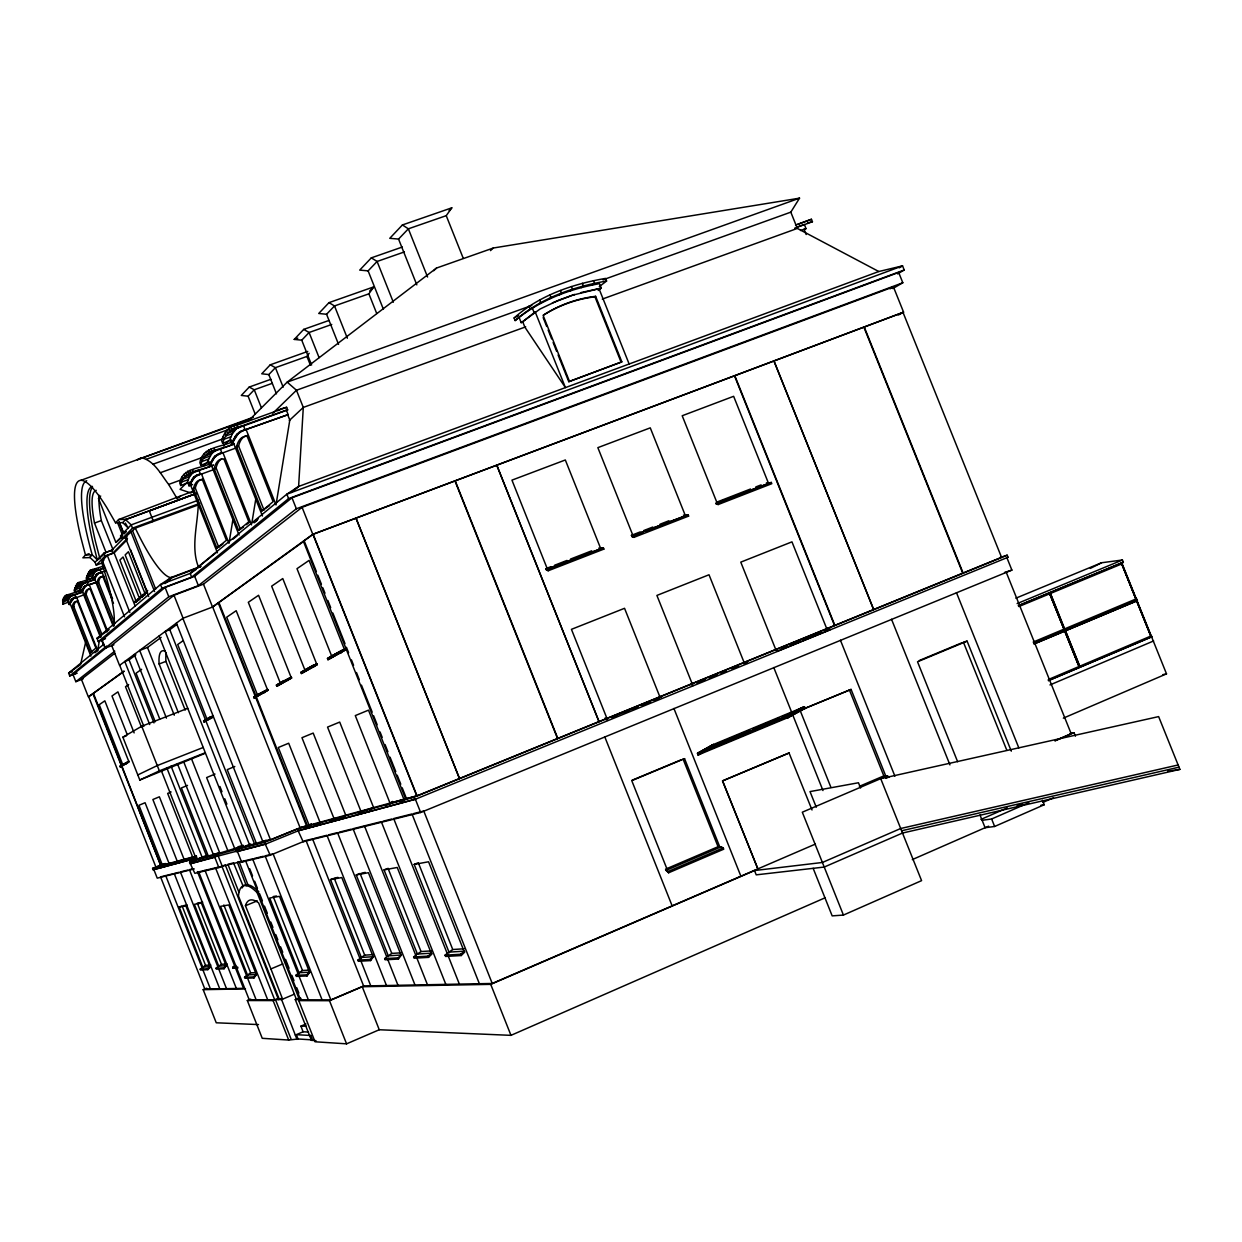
<?xml version="1.0" encoding="UTF-8"?>
<svg xmlns="http://www.w3.org/2000/svg" width="1242" height="1242" viewBox="0 0 1242 1242"><rect width="100%" height="100%" fill="white"/><g stroke="black" fill="none" stroke-linecap="round" stroke-linejoin="round"><path stroke-width="1.5" d="M897.593 273.908L904.207 269.995L902.546 265.866L878.793 271.517L298.608 486.46L291.125 492.453L298.608 486.46L303.296 407.423L296.465 390.252L287.166 382.132L247.841 421.504M251.862 522.991L255.899 498.337M233.092 518.442L228.994 543.313L201.499 473.947L196.298 475.407L193.395 477.596L189.048 485.824L192.588 484.535M94.966 652.795L97.683 650.575L99.298 641.12M86.133 640.142L80.559 664.548L68.636 673.086L69.754 675.943L77.004 673.18M82.22 590.059L65.36 595.57L62.674 600.041L62.814 604.249L68.093 602.277M62.814 604.249L65.003 598.504L70.623 595.492M74.272 597.666L69.164 604.59L71.803 598.955L76.709 597.464L97.683 650.575M105.632 571.01L98.568 573.09L95.603 577.064L77.594 583.057L74.085 590.276L74.831 592.155L82.065 589.453M74.831 592.155L77.175 586.131L83.043 582.964M71.042 595.555L67.922 601.47L69.164 604.59M103.754 566.01L89.905 570.451L86.164 578.042L86.924 579.967L94.019 577.328M96.581 582.25L85.993 585.619L81.367 592.496L84.953 585.991L95.634 582.715M86.924 579.967L90.682 572.407L98.879 569.317L90.682 572.407L89.905 570.451M83.431 583.057L80.093 589.282L81.367 592.496M95.603 577.064L93.678 580.309L96.721 574.099L102.123 572.314L112.572 598.753M95.929 570.466L92.358 577.002L93.678 580.309M210.441 463.561C199.931 468.917 181.86 467.955 179.764 483.138L180.695 485.498L189.731 482.191M180.695 485.498C183.102 469.647 202.446 470.982 213.407 464.974M197.354 470.439L193.038 472.534L189.56 476.773L187.449 481.772L189.048 485.824L194.684 477.13L200.381 474.04M231.586 442.152C220.393 447.291 202.198 447.136 199.869 462.754L200.831 465.207L209.836 461.931M200.831 465.207C203.284 449.511 221.542 449.62 232.875 444.294M208.532 449.899L209.525 452.398L216.155 449.992L211.932 453.485L208.687 459.059L207.864 461.325L209.525 465.533L214.788 456.249L222.939 452.725L251.552 524.885M209.525 465.533L214.478 457.615L218.763 453.873M222.629 443.254C224.585 436.097 229.584 428.257 237.796 427.978L287.678 409.922L286.638 407.298L236.756 425.354C228.528 425.664 223.576 433.536 221.619 440.693L222.629 443.254L231.633 439.994M241.631 425.975L236.617 428.583L232.518 433.52L229.956 439.202L231.695 443.58L235.67 435.632L240.296 431.564L288.144 414.611L286.374 410.139L234.707 428.49L233.667 425.866M231.695 443.58L238.293 433.675L243.246 430.353M602.929 279.838L790.812 212.149L799.538 198.161L493.322 248.012L436.501 268.055L287.166 382.132L799.538 198.161M307.752 351.424L270.259 364.806L261.751 373.795L268.815 374.572L275.413 367.679L306.945 356.423L309.134 353.287M368.89 293.826L373.78 286.871L328.99 302.644L318.744 313.481L326.568 314.257L334.517 305.951L368.89 293.826L376.714 313.481M446.235 215.673L451.793 207.833L402.408 224.957L389.771 238.324L398.558 239.069L408.354 228.823L446.235 215.673L463.266 258.336M121.949 537.258L115.894 542.459L98.522 498.57L100.695 496.039M86.738 480.747A128.205 23.458 69.1 0 0 84.487 482.455A128.174 23.443 69.1 0 0 92.203 554.801L89.548 557.596L82.857 557.829L85.481 555.034L80.792 537.227A127.942 23.132 69.1 0 1 77.361 482.253A127.988 23.148 69.1 0 1 106.921 507.792L115.553 522.82L118.595 519.56L193.224 491.149M270.896 379.291L249.223 387.054L241.305 395.437L248.105 396.214L254.253 389.786L272.184 383.359M331.769 324.457L309.103 332.499L301.744 340.184L294.245 339.408L303.716 329.394L328.928 320.467M402.346 247.018L371.327 257.855L359.73 270.104L368.113 270.865L377.102 261.472L404.411 251.924M115.553 522.82L122.741 522.587L125.83 519.327L118.595 519.56M103.164 562.595L96.255 565.157L94.982 562.176L106.036 552.411L113.069 549.802L101.332 520.569A95.091 17.776 69.2 0 1 99.205 495.294M96.255 565.157L104.996 556.043L112.774 553.171L127.46 538.345M115.894 542.459L122.647 535.519L117.711 523.053M198.363 500.169L131.186 524.885L120.49 535.892L122.368 538.516L132.552 528.129L199.651 503.398L197.866 505.075L135.3 528.129L125.225 537.212L148.683 596.502M89.098 553.637L85.481 555.034L92.203 554.786L97.249 559.832L103.955 553.109L111.733 550.237L124.914 536.823M124.526 616.855L102.263 560.561L107.309 555.422L114.124 552.907L127.103 539.835M369.697 291.001L373.78 286.871M449.107 210.55L451.793 207.833M126.358 531.592L124.029 533.951L119.03 521.423M186.828 482.579L180.043 489.364L190.895 492.996L193.659 490.295M203.098 466.293L208.516 460.86M223.436 445.925L228.854 440.506M151.462 522.183L153.108 520.553L149.288 510.912L196.174 493.493L125.551 519.622L131.186 524.885L132.552 528.129M461.248 955.548L464.741 952.071L464.384 951.155L448.657 952.148L445.071 955.176L445.567 956.449L461.248 955.548L460.735 954.244L464.384 951.155M178.553 497.949L180.851 495.682M428.537 957.365L431.905 954.042L431.564 953.157L417.095 954.073L413.633 956.977L414.129 958.203L428.537 957.365L428.04 956.123L431.564 953.157M398.434 959.041L401.352 955.005L388.001 955.843L384.663 958.622L385.129 959.802L398.434 959.041L397.952 957.846L401.352 955.005M370.628 960.594L373.438 956.697L361.08 957.473L357.867 960.159L358.317 961.292L370.628 960.594L370.163 959.429L373.438 956.697M272.852 413.229L296.465 390.252L531.778 305.47M307.053 975.964L309.77 972.238L298.996 972.719L295.875 975.296L296.31 976.383L307.053 975.964L306.603 974.861L295.875 975.296M254.005 977.935L256.52 974.504L247.437 974.908L244.565 977.283L244.969 978.277L254.005 977.935L253.601 976.911L244.565 977.283M224.072 968.76L226.339 965.671L218.576 966.136L215.968 968.263L216.325 969.164L224.072 968.76L223.7 967.844L215.968 968.263M235.576 965.096L232.72 967.301L233.077 968.232L235.654 965.764M210.798 964.987L205.535 965.313L200.195 969.164L200.536 970.049L207.833 969.66L210.302 967.285L185.881 905.884L179.19 907.079L202.974 967.704M433.722 270.709L436.501 268.055M289.277 420.541L303.296 407.423L525.708 326.848M490.466 250.62L493.322 248.012M136.434 601.982L119.884 560.095L123.067 556.975L139.741 599.156L134.741 602.618L134.415 601.78L139.415 598.318M141.93 597.293L125.163 554.926L128.423 551.727L145.314 594.406L140.191 597.945L139.865 597.107L144.972 593.567M130.519 549.694L147.472 592.558L145.733 593.226L147.689 590.4M134.741 602.618L139.741 599.156M140.191 597.945L145.314 594.406M164.596 583.088L171.334 577.406L200.754 566.368L199.698 567.237M164.984 583.6L170.728 578.772M171.334 577.406L160.529 584.547L97 638.341L98.289 641.602L162.003 588.289L191.656 577.157L288.594 498.601L904.207 269.995M113.907 644.831L105.244 648.122L102.03 639.972L165.093 587.435L194.684 576.304L291.979 497.763L898.665 272.448L902.81 282.757L892.796 288.579M306.603 974.861L309.77 972.238M90.309 652.702L95.898 648.091L77.641 601.889A97.295 16.162 68.8 0 0 72.3 607.09L90.309 652.702L91.784 652.143L73.775 606.546A97.28 16.208 68.8 0 1 77.78 601.05M216.915 548.11L226.401 540.286L202.493 479.955A126.979 27.495 69 0 0 193.41 488.82L216.915 548.11L222.877 544.043M238.557 530.241L248.819 521.764L223.933 459.012A132.071 29.746 69.1 0 0 214.121 468.607L238.557 530.241L243.463 527.074M261.984 510.881L273.116 501.675L247.189 436.315A137.598 32.276 69.1 0 0 236.539 446.716L261.984 510.881L269.607 505.525M246.397 524.652L249.347 522.23M253.601 976.911L256.52 974.504M103.893 644.179L68.636 673.086L72.253 671.705M200.195 969.164L207.492 968.776L210.053 966.664L202.725 967.099M223.7 967.844L226.339 965.671M254.129 522.789L257.094 520.367M69.754 675.943L106.595 646.088M105.244 648.122L168.788 596.765L198.378 585.619L296.357 508.785L902.81 282.757M598.225 290.488L601.283 288.144L599.498 283.657C568.976 289.029 539.059 300.688 515.151 320.591L514.11 317.983C539.307 295.379 572.64 284.076 605.522 278.41L606.577 281.034L599.281 286.638M83.09 678.908L75.84 681.687L73.014 674.53L107.216 646.927M197.866 505.075L198.208 505.758C197.385 525.708 190.864 547.815 198.425 566.88L216.356 552.473M232.813 539.276L237.3 535.675M253.741 522.463L258.227 518.861M515.151 320.591C540.394 298.049 573.68 286.7 606.577 281.034M173.989 595.275L111.625 645.343L119.543 665.402L183.055 618.159L173.989 595.275L203.471 584.159L302.085 507.31L893.417 286.871L903.586 312.177L898.339 315.033M538.671 304.321L540.782 302.629L539.727 299.99M548.886 299.291L551.029 297.583L549.973 294.944M519.404 318.216L521.19 322.672L540.068 309.025L558.76 300.145L574.472 294.478L552.426 302.877M522.727 321.787L535.193 311.882L565.436 387.613L524.869 327.143L522.727 321.787L521.19 322.672M559.366 294.851L561.524 293.128L560.468 290.488M570.326 290.892L572.515 289.169L571.46 286.545M75.84 681.687L114.776 651.165M581.225 287.647L583.445 285.908L582.389 283.285M114.838 653.23L81.398 679.281L88.353 696.886L123.905 671.146M581.085 292.538L601.283 288.144L574.037 294.82M592.294 284.992L594.53 283.269L593.474 280.645M543.763 314.971A139.57 130.938 60 0 1 594.949 296.807L595.632 296.31L621.838 361.857L568.774 381.698L558.093 354.979M149.708 724.567L124.79 661.505L129.075 659.875L135.89 654.829M265.959 840.337L249.735 845.305L165.155 631.479L169.797 629.71L176.876 624.462M166.444 718.14L139.678 650.435L147.488 647.455L161.149 637.363M903.586 312.177L312.813 534.339L212.522 606.981L203.471 584.159M93.492 693.471L160.855 865.736L155.918 867.087L88.679 696.746L124.091 671.332M417.871 795.517L300.828 827.451L270.508 839.778L182.853 618.314L212.677 606.981L304.243 540.984L316.399 571.615M303.405 541.31L313.155 534.246L903.027 312.425L1001.549 557.347L417.017 795.858L405.668 798.963L303.405 541.31L304.243 540.984M109.172 629.601L97 638.341L100.462 637.037M212.972 715.796L203.595 720.934L204.03 722.021L213.345 716.525M254.144 698.051L267.993 690.257L267.667 689.45L257.172 694.868L253.694 696.933L254.144 698.051L267.993 690.257M276.842 686.267L291.653 677.961L291.311 677.123L279.978 682.976L276.376 685.103L276.842 686.267L291.653 677.961M301.371 673.537L317.253 664.641L316.912 663.756L304.632 670.106L300.89 672.326L301.371 673.537L317.253 664.641M327.966 659.735L345.059 650.171L344.702 649.255L331.35 656.164L327.469 658.462L327.966 659.735L345.059 650.171M120.35 767.044L128.904 761.346L122.694 764.591L119.993 766.174L120.35 767.044L129.152 761.967M141.635 669.298L136.061 673.226L155.234 721.742M183.226 640.639L177.715 644.52L207.228 719.739M128.671 684.544L125.52 686.733L141.526 727.269M452.756 949.525L448.999 952.117L414.191 864.416L418.306 862.709L452.756 949.525L464.073 948.779M431.44 950.875L421.022 951.558L417.405 954.042L384.042 869.897L386.681 868.795M568.774 381.698L621.838 361.857M400.933 952.816L391.773 953.421L388.296 955.828L356.237 874.942L358.783 873.887M373.19 954.601L364.713 955.16L361.344 957.458L330.512 879.615L332.965 878.606M299.229 972.703L302.474 970.483L309.382 970.157M247.639 974.908L250.651 972.874L255.868 972.61M227.053 963.947L221.464 964.289L218.747 966.121L194.342 904.331L201.421 903.058L226.168 965.686M392.534 801.432L390.004 803.108L355.29 715.594L368.501 710.145L403.914 799.351L406.476 797.628M196.236 569.395L190.181 573.416L160.529 584.547L162.003 588.289M311.338 823.71L309.072 825.2L278.301 747.513L288.687 743.228L320.001 822.251M162.593 865.208L165.248 863.454M298.608 486.46L286.84 494.192L190.181 573.416L191.656 577.157M207.119 718.87L210.41 716.758M283.75 680.569L280.226 682.852L248.307 602.292L258.569 595.275L291.063 677.247M358.069 812.672L373.935 807.533L371.405 809.07M385.827 805.561L389.693 803.201L404.24 799.258L401.601 800.857M306.51 826.675L308.823 825.278L309.149 826.07M316.741 824.315L320.265 822.173L320.576 822.996M330.093 820.667L333.679 818.494L334.005 819.316L341.069 817.407M343.599 816.631L346.037 815.14M169.44 864.013L166.475 865.037L166.816 865.922L160.094 867.739M196.189 858.02L190.135 859.666L189.762 858.734L196.407 855.971L158.2 866.388M899.239 267.837L902.546 265.866L286.84 494.192L288.594 498.601M276.376 685.103L291.311 677.123M300.89 672.326L316.912 663.756M327.469 658.462L344.702 649.255M119.993 766.174L128.904 761.346M253.694 696.933L267.667 689.45M797.706 710.082L804.443 706.698L805.111 708.39L788.623 717.302L698.128 754.965L714.274 746.1L698.128 754.965L697.461 753.289L713.576 744.362L701.125 751.596M890.064 288.827L893.417 286.871M205.085 753.366L139.803 780.007L122.88 737.174L141.728 726.244L187.744 708.328M701.466 752.419L713.917 745.2L749.392 730.451M787.071 716.106L787.754 717.814L788.623 717.302L787.956 715.64M795.905 711.107L802.254 707.49L802.953 709.229L787.754 717.814M788.592 715.252L794.663 711.806M802.596 708.328L787.397 716.929L701.699 752.59M514.11 317.983L518.644 315.452M799.491 709.368L804.443 706.698L712.613 744.858L697.461 753.289L708.095 748.848M698.128 754.965L714.274 746.1M76.709 597.464L74.101 597.821M203.595 720.934L212.724 716.137L213.158 717.239L204.03 722.021M102.123 572.314L101.332 572.717L99.997 569.364L103.629 568.013M797.752 224.414L811.445 219.275L812.439 221.728L794.725 228.14M341.861 650.234L331.645 656.009L296.993 568.681L309.072 560.406L344.407 649.411M313.605 664.982L304.895 669.966L271.656 586.162L282.772 578.555L316.632 663.911M1090.29 568.432L1101.592 562.75L1122.426 560.002L1123.342 562.284L1019.713 605.227M201.499 473.947L199.077 474.522M535.193 311.882L534.06 312.425L532.259 307.907M137.8 774.93L157.268 765.569L203.222 747.467M222.939 452.725L218.856 453.749M139.803 780.007L159.364 770.863L205.303 752.73M415.371 799.227L298.158 830.836L297.412 828.973L264.453 842.371L235.654 849.994L236.353 851.779L265.183 844.249L298.732 830.587L415.371 799.227L420.65 812.485L1011.888 570.094L1006.889 557.689L1008.023 557.254L1007.184 555.19L999.857 557.627M370.768 985.837L312.549 838.862L305.998 840.492L270.213 855.226L264.453 842.371M298.158 830.836L303.157 841.781L420.65 812.485M813.153 868.313L832.171 915.882L843.427 915.075L921.58 880.64L880.733 778.687L1158.631 716.603L1179.9 769.372L902.515 833.04L824.222 867.056L756.223 874.849L754.499 870.549L490.73 984.363L362.245 986.738L329.487 1000.695L298.763 1000.633L315.033 1041.774L346.565 1043.839L379.26 1029.742L510.974 1035.347L825.293 897.718M912.296 859.604L988.632 826.178M1043.047 802.348L1053.433 797.799M979.985 814.954L985.108 827.731L994.64 826.473L1044.243 804.738L1042.442 800.283M980.932 819.409L1007.262 807.905M982.127 820.294L991.628 818.99L1028.842 802.72M308.404 999.903L252.607 858.859L245.497 860.582L300.595 999.888L330.884 999.903L363.611 985.977L492.236 983.462L815.435 844.063M1055.265 740.543L1071.163 733.68L1006.237 572.252M1054.955 740.915L1074.019 732.687L1075.448 736.211M666.1 870.378L668.103 871.48L723.232 847.882L723.744 849.186L668.615 872.784L666.1 870.378L721.152 846.811L723.232 847.882M885.825 778.377L889.365 776.855L887.098 775.908L802.301 812.206L843.427 915.075M250.729 999.111L247.329 1000.54L262.248 1038.312L288.703 1040.051L298.049 1038.98L312.503 1039.896L310.748 1035.486L296.341 1034.679L298.049 1038.98M315.98 1040.625L311.463 1040.346L309.708 1035.921L310.748 1035.486M311.463 1040.346L312.503 1039.896M1063.338 718.155L1166.517 673.863L1151.194 635.842M665.51 869.183L718.062 846.702L719.956 847.339L684.559 758.66L683.053 759.017L718.062 846.702M859.386 786.341L883.838 775.893L885.934 776.405L851.065 689.403L798.544 711.014L851.065 689.403M308.559 1032.055L303.095 1031.776L300.921 1026.156L305.982 1023.982M297.024 1039.414L295.332 1035.114L303.095 1031.776M1048.279 679.56L1151.52 635.764M309.708 1035.921L295.27 999.593L299.772 997.683M1048.341 680.616L1151.908 636.727L1048.558 680.585M298.22 999.593L300.999 998.413M298.763 1000.633L301.216 999.593L295.27 999.593M1049.971 684.932L1153.616 640.95M247.329 1000.54L273.116 1000.586L278.084 998.459L225.283 864.913L218.856 867.584L194.87 873.343L189.576 862.181L207.476 855.024M278.239 999.593L280.94 998.444M291.063 1039.042L275.46 999.593L281.592 999.593L294.447 994.143M722.704 780.845L789.213 752.916L722.549 780.876L757.868 868.903L722.549 780.876M258.491 1024.588L216.248 1022.787L203.176 989.672L206.731 988.182M1033.189 642.067L1136.585 598.722L1137.377 600.662L1033.981 644.024M1033.592 643.045L1136.973 599.7M1034.353 643.775L1137.377 600.662M270.911 968.931L245.435 905.744A145.904 26.563 67.5 0 1 258.647 902.887L296.31 999.158L299.26 999.158L257.141 892.641A140.563 25.601 67.6 0 0 247.717 885.872L244.162 885.499A140.563 25.601 67.6 0 0 238.48 896.041L279.248 999.158L282.602 999.158L270.911 968.931L282.757 963.947M171.117 791.961L167.654 793.405L192.867 857.663L195.91 856.825M187.526 785.394L181.394 787.956L208.423 856.343M215.006 774.077L206.622 777.57L234.816 848.845M919.251 660.542L961.634 642.906M632.1 780.24L681.299 759.747M684.559 758.66L631.759 780.644L667.327 869.85M1011.298 751.177L967.099 641.136L917.528 661.784L957.629 761.719M234.8 766.5L227.224 769.652L256.69 844.141M1018.207 605.661L1122.054 562.673L1122.442 563.635L1018.906 606.546M752.931 728.976L779.541 717.907M783.081 716.432L800.826 709.058M708.499 748.786L712.07 747.296M717.426 745.076L728.138 740.62M731.709 739.13L737.065 736.91M740.636 735.419L746.007 733.184M749.578 731.709L756.72 728.728M767.432 724.272L772.788 722.052M776.359 720.562L781.715 718.342M1015.863 598.178L1101.592 562.75M1017.105 603.612L1122.426 560.002M257.141 892.641L258.879 891.927A140.532 25.678 67.6 0 0 249.44 885.158L246.211 885.53L237.393 862.258L239.116 861.56L247.934 884.816M245.435 905.744L257.311 900.854M179.19 907.079L182.077 905.899L205.535 965.313M247.795 884.413L242.966 885.732L233.651 863.159M212.677 606.981L300.098 827.746L307.333 825.682L218.996 602.665M265.772 843.986L237.408 851.391L241.631 862.103L245.14 860.675L222.24 866.202L218.173 855.94L190.228 863.811M405.668 798.963L406.507 798.622M297.412 828.973L413.865 797.302L1007.184 555.19M614.417 716.23L632.302 708.934M643.045 704.571L650.203 701.652M653.773 700.193L659.145 698.004M699.619 681.454L704.882 679.312M710.145 677.169L717.162 674.297M720.686 672.869L725.949 670.727M731.212 668.584L738.229 665.712M743.508 663.57L747.016 662.141L747.529 663.414M781.684 647.967L787.35 645.762M790.595 644.334L799.801 640.686M803.062 639.242L820.869 631.992M824.424 630.532L829.78 628.359L827.902 628.188L828.259 629.089M611.421 717.565L616.777 715.376M623.919 712.473L629.275 710.284M632.846 708.825L638.202 706.651M641.772 705.192L650.715 701.544M654.286 700.1L659.642 697.911M696.514 682.836L705.285 679.25M708.794 677.822L717.565 674.251M721.059 672.822L726.322 670.68M733.339 667.823L738.602 665.681M776.855 651.413L830.277 629.632M1008.023 557.254L414.75 799.506L413.865 797.302M163.696 863.951L152.595 868.36L153.17 869.804L156.756 868.344M161.615 771.391L196.438 859.495L217.831 853.192L213.5 854.962L177.404 763.659M189.576 862.181L239.163 848.565L235.654 849.994M213.5 854.962L243.618 845.833M159.116 635.966L242.671 847.199L250.806 844.886M245.466 846.05L250.729 843.923M176.38 623.111L262.916 841.797L266.425 840.384M122.88 737.174L126.42 735.792M551.029 566.631L545.719 568.712L547.349 568.929L511.952 480.142L565.327 459.975L600.569 548.25L598.861 548.048M554.569 565.265L566.973 560.437M570.513 559.071L591.766 550.796M640.235 531.918L631.247 535.411L632.985 535.597L597.852 447.648L650.265 427.853L685.227 515.29L683.41 515.135M643.837 530.52L652.826 527.027M660.014 524.233L669.019 520.74M716.976 502.047L750.525 489.006M755.819 486.942L761.129 484.892M546.123 569.41L603.348 547.815L603.86 549.104L548.126 570.792L546.123 569.41L603.348 547.815M631.774 536.063L688.099 514.809L688.611 516.098L633.886 537.382L631.774 536.063L688.099 514.809M715.873 503.32L771.298 482.424L771.81 483.681L718.093 504.578L715.873 503.32L771.298 482.424M546.48 570.326L600.352 549.368M632.131 536.963L642.719 532.849M646.244 531.483L686.779 515.709L688.611 516.098M716.23 504.221L744.843 493.09M748.414 491.692L760.942 486.833M764.513 485.436L769.869 483.355M802.953 709.229L805.111 708.39L713.296 746.582L712.613 744.858M178.367 712.722L159.116 663.989L165.931 661.381A79.566 15.013 68.6 0 1 166.226 652.981M73.014 674.53L76.647 673.148M102.03 639.972L105.492 638.652M98.289 641.602L103.49 639.63M139.865 597.107L141.588 596.455M134.415 601.78L136.108 601.144M80.947 480.312L253.399 417.172M72.3 607.09L73.775 606.546M170.325 578.26L198.177 567.811M145.392 592.372L147.13 591.72M95.091 576.288L96.162 575.884M94.082 578.803L95.122 578.415M94.345 579.455L78.339 584.951L77.594 583.057M82.267 584.237L77.175 586.131L76.43 584.237M78.883 582.327L79.643 584.221L82.903 584.019L95.199 579.44M81.304 585.805L76.228 587.683L75.483 585.805M84.953 585.991L87.67 584.951M80.513 587.777L75.451 589.655L74.706 587.777M84.068 586.721L85.248 586.193M87.577 585.261L88.617 584.873M83.913 586.876L84.953 586.488M83.276 587.683L84.301 587.295M114.062 625.952L97.062 582.917L98.615 582.343A103.334 18.288 68.9 0 1 103.893 576.272M82.686 588.646L83.726 588.258M82.189 589.779L83.214 589.391M81.739 591.052L82.764 590.68M81.956 591.984L66.09 597.402L65.36 595.57M69.94 596.672L65.003 598.504L64.273 596.672M66.587 594.887L67.316 596.734L70.421 596.595L82.966 591.922M69.04 598.147L64.118 599.995L63.389 598.163M68.294 600.026L63.389 601.858L62.674 600.041M72.502 598.411L75.11 597.449M71.524 599.234L72.812 598.582M74.986 597.759L75.995 597.386M85.481 594.188L75.948 597.868L74.691 594.701M70.918 599.995L71.927 599.622M101.145 636.836L84.642 595.058L86.148 594.483A100.291 17.217 68.9 0 1 89.781 588.724M70.39 600.911L71.384 600.538M69.909 601.982L70.903 601.609M69.505 603.208L70.499 602.836M102.263 560.561L103.955 559.94L101.611 562.3A87.561 15.183 69.3 0 1 113.814 625.083M94.687 571.708L89.455 573.649L88.694 571.708M91.287 569.659L92.063 571.63L95.494 571.336L104.53 567.967M93.647 573.354L88.446 575.294L87.67 573.354M97.497 573.478L100.338 572.36M92.808 575.419L87.608 577.359L86.831 575.419M96.566 574.254L97.776 573.695M100.276 572.655L101.332 572.252M96.395 574.409L97.466 574.021M95.712 575.263L96.767 574.875M122.368 538.516L127.026 536.792M106.036 552.411L94.516 523.068L101.332 520.569M193.41 488.82L195.304 488.122A126.948 27.572 69.1 0 1 203.331 479.164M125.551 519.622L196.174 493.493M211.156 461.419L212.475 460.937M210.302 463.375L211.621 462.893M193.038 472.534L186.657 474.863L185.71 472.457M187.728 471.137L188.691 473.544L193.628 472.472L213.189 465.331M191.159 474.413L184.81 476.742L183.863 474.351M251.489 418.507L137.35 459.788L141.34 457.677C154.458 460.751 161.01 474.599 168.633 484.427L181.115 479.878M189.56 476.773L183.226 479.086L182.279 476.711M214.121 468.607L216.092 467.892A132.056 29.824 69.1 0 1 221.635 459.012M196.298 475.407L198.953 474.382M195.041 476.167L196.345 475.686M215.052 469.119L200.583 474.397L198.953 470.252M193.876 477.13L195.165 476.649M193.395 477.596L194.932 476.897M188.194 479.645L181.875 481.943L180.944 479.583M192.355 478.853L193.643 478.372M191.392 480.297L192.681 479.831M190.523 481.943L191.811 481.477M189.747 483.79L191.02 483.324M240.296 431.564L244.907 429.887M238.821 432.48L240.218 431.983M288.144 414.611L243.494 430.4M152.983 464.213L223.669 438.597M237.455 433.629L238.852 433.116M236.896 434.172L238.573 433.411M230.872 436.78L224.072 439.249L223.048 436.687M800.531 230.515L806.027 228.621L804.335 224.429L797.069 227.053M235.67 435.632L237.051 435.135M234.536 437.308L235.918 436.796M233.496 439.187L234.862 438.69M232.549 441.283L233.915 440.786M213.95 451.436L207.336 453.842L206.343 451.358M210.938 449.014L211.932 451.529L214.819 451.125L234.365 444.015M211.932 453.485L205.334 455.876L204.34 453.392M160.42 472.705L203.626 456.978M210.193 456L203.61 458.391L202.632 455.923M236.539 446.716L238.573 445.971A137.567 32.37 69.1 0 1 248.012 435.538M217.412 454.37L220.207 453.252M220.393 453.346L221.744 452.864M216.061 455.193L217.397 454.712M237.455 447.446L222.007 453.175L220.3 448.874M98.522 498.57L100.074 497.995M214.54 456.513L216.139 455.752M214.292 456.745L215.627 456.264M208.687 459.059L202.135 461.45L201.157 458.981M213.143 458.096L214.478 457.615M212.103 459.649L213.438 459.167M146.572 459.183L230.049 428.987M795.517 225.05L811.445 219.275M238.992 427L232.099 429.499L231.059 426.891M236.617 428.583L229.739 431.083L228.699 428.474M234.412 430.803L227.565 433.287L226.541 430.695M602.277 299.105L797.348 228.419L878.793 271.517M232.518 433.52L225.687 435.989L224.662 433.411M294.245 339.408L297.801 338.15M1004.53 572.453L1011.888 570.094M806.027 228.621L804.04 229.242L806.167 234.521M1123.342 562.284L1121.743 562.766L1151.582 636.804M1121.837 563.852L1135.98 598.939M1049.816 593.707L1064.068 629.089M1050.421 593.49L1064.347 628.964M967.099 641.136L963.404 642.161L1006.703 749.982M162.454 865.255L169.191 863.392M184.499 859.914L177.078 861.249L174.315 862.926L181.441 860.97L181.798 861.886L174.672 863.827M179.127 861.389L182.698 860.411M189.762 858.734L195.817 857.073M152.595 868.36L196.624 856.39M1136.756 600.864L1150.915 635.966M237.952 846.78L243.277 845.321M399.148 801.649L404.597 800.174M234.614 848.907L241.88 846.951M196.127 858.175L153.837 869.54L157.237 878.156L194.28 868.934M153.17 869.804L197.245 857.958M357.308 814.643L370.628 811.088L370.132 809.846M317.191 825.464L305.811 828.507L305.361 827.374M330.558 821.847L342.854 818.571L342.373 817.36M197.4 859.107L203.377 857.508M214.493 854.558L219.275 853.285M264.003 841.362L270.088 839.747M242.671 847.199L249.735 845.305M262.916 841.797L270.508 839.778M1079.096 666.426L1064.844 631.029M1065.45 630.827L1079.702 666.224M236.197 851.313L217.816 856.126L217.148 854.418M190.989 863.532L214.804 857.306L218.856 867.584M172.498 873.902L160.56 876.883L204.852 989.082L243.525 988.322L197.416 871.62M178.832 872.319L174.191 873.468L219.741 988.787M187.62 870.114L180.385 871.931L226.494 988.648M192.712 868.841L189.421 869.664L236.353 988.461M314.35 838.412L326.941 835.261L386.479 985.527M328.695 834.81L337.498 832.621L386.619 956.557M339.221 832.187L351.315 829.159M383.064 821.21L391.913 819.006M413.679 813.557L423.77 811.026L492.236 983.462M807.44 222.955L812.439 221.728M233.496 862.911L227.891 864.277L238.806 891.896M254.393 858.439L263.335 856.281M241.631 862.103L270.213 855.226M1178.13 764.963L900.698 828.507L822.39 862.476L753.708 870.642M901.599 830.774L1179.015 767.168M1017.058 805.654L1022.709 804.35M1162.854 674.654L1166.517 673.863M198.425 566.88L200.754 566.368M84.751 582.327L86.241 582.017M1070.216 733.401L1074.019 732.687M72.284 594.887L73.697 594.623M337.979 877.395L334.191 878.094L364.713 955.16M361.795 873.048L365.303 872.396M330.512 879.615L341.798 877.551L373.159 956.713M356.237 874.942L368.424 872.707L401.042 955.02M384.042 869.897L397.238 867.475L431.238 953.188M414.191 864.416L428.552 861.777L464.027 951.186M202.648 902.158L197.292 903.12L221.464 964.289M183.754 905.604L187.123 904.999M286.638 407.298L280.63 408.96A229.817 57.303 68.8 0 0 278.099 410.605M286.374 410.139L287.678 409.922M276.516 895.994L273.24 896.553L302.474 970.483M1167.682 771.235L1179.9 769.372M1040.951 805.204L1044.243 804.738M357.867 960.159L370.163 959.429M384.663 958.622L397.952 957.846M413.633 956.977L428.04 956.123M445.071 955.176L460.735 954.244M232.72 967.301L237.641 967.037M233.077 968.232L238.014 967.968M203.176 989.672L245.481 988.896M300.921 1026.156L306.246 1026.156M766.423 482.827L768.348 482.921L733.634 396.307L682.2 415.744L717.053 502.87M774.542 649.939L776.343 650.14M747.016 662.141L745.247 661.924L745.619 662.824M603.86 549.104L601.78 547.769M605.196 717.892L606.919 718.342L571.444 629.337L624.54 608.301L659.844 696.778M249.223 387.054L254.253 389.786L261.332 407.624M270.259 364.806L275.413 367.679L283.16 387.147M303.716 329.394L309.103 332.499L319.085 357.618M328.99 302.644L334.517 305.951L347.356 338.228M371.327 257.855L377.102 261.472L393.326 302.21M402.408 224.957L408.354 228.823L427.574 277.028M89.781 557.332L94.982 562.176M122.741 522.587L128.159 527.99L125.349 523.053M168.633 484.427L177.404 499.082M1121.417 562.874L1151.256 636.898M1121.681 563.899L1135.825 598.986M1136.601 600.911L1150.744 636.013M1050.033 592.512L1080.09 667.202M1049.412 592.698L1079.469 667.358M1049.676 593.754L1063.913 629.12M1064.689 631.076L1078.941 666.457M864.246 327.003L963.109 573.028M863.904 327.205L962.736 573.152M956.464 592.651L1018.828 747.886M790.812 212.149L797.348 228.419M991.628 818.99L994.64 826.473M891.523 619.277L949.944 764.886M734.814 375.674L834.857 625.363M734.503 375.86L834.531 625.471M840.43 640.22L894.908 776.157M887.098 775.908L887.456 776.809M826.737 628.669L791.961 541.854L740.775 562.145L775.722 649.457M849.357 689.853L883.838 775.893M860.566 787.987L858.47 782.755L810.017 791.589L816.273 807.222M717.581 503.305L718.093 504.578M800.19 710.595L830.929 787.397M773.782 667.544L822.996 790.564M789.043 752.947L812.035 809.986M599.063 288.812L629.151 364.015M686.422 514.825L686.779 515.709M744.067 662.405L709.011 574.767L656.894 595.43L692.105 683.581M594.949 296.807L621.155 362.322M633.373 536.094L633.886 537.382M693.098 685.615L692.586 684.326L690.894 684.078L691.266 684.979M569.426 381.247L543.08 315.313A139.678 131.015 60 0 1 595.632 296.31M543.158 317.595L546.713 326.491M548.141 330.061L551.696 338.957M553.125 342.513L556.68 351.424M528.968 305.998L530.024 308.637M699.572 752.497L700.255 754.22M673.925 708.468L740.884 876.184M661.07 696.281L661.427 697.181M721.152 846.811L721.524 847.727M547.598 569.488L548.126 570.792M607.788 720.438L607.276 719.149L605.692 718.839L606.049 719.755M668.103 871.48L668.615 872.784M604.761 736.832L672.139 905.837M398.558 239.069L416.815 284.868M455.209 480.825L557.798 738.416M454.976 480.98L557.518 738.493M368.113 270.865L383.436 309.336M326.568 314.257L338.554 344.376M301.744 340.184L311.618 365.008M306.945 356.423L310.438 365.241M287.663 414.688L289.805 420.044L276.019 504.904L246.195 429.716L245.248 430.167L243.463 425.68M268.815 374.572L276.469 393.838M313.155 534.246L417.017 795.858M312.953 534.386L416.784 795.92M302.085 507.31L312.813 534.339M490.73 984.363L510.974 1035.347M291.979 497.763L296.357 508.785M248.105 396.214L255.107 413.85M317.828 575.217L321.414 584.221M322.842 587.823L324.985 593.226M327.841 600.445L330.698 607.649M332.856 613.051L345.012 643.682M346.44 647.284L348.583 652.687M351.439 659.89L353.582 665.293M356.454 672.496L359.311 679.716M361.453 685.118L372.181 712.132M373.609 715.734L377.18 724.754M380.052 731.957L382.194 737.36M385.051 744.563L387.908 751.767M390.05 757.17L395.779 771.592M397.207 775.194L400.778 784.199M402.206 787.801L405.792 796.805M479.365 983.711L411.987 813.976L393.683 818.556L459.369 984.114M340.743 651.6L341.255 652.904M331.35 656.164L331.707 657.049M389.693 803.201L390.05 804.102M448.657 952.148L449.014 953.049M236.756 425.354L237.796 427.978M238.573 445.971L264.018 510.12M233.294 442.478L262.45 515.989M445.831 984.378L381.294 821.661L353.038 828.724L414.983 984.968M373.625 807.611L339.703 722.083L327.546 727.098L360.848 811.073M313.093 666.007L313.589 667.249M388.001 868.251L421.022 951.558M304.632 670.106L304.973 670.975M360.553 811.15L360.894 812.02M364.449 825.868L427.45 984.735M213.81 448.595L214.819 451.125M216.092 467.892L240.513 529.511M211.047 464.492L239.054 535.1M345.757 815.218L313.186 733.075L301.961 737.701L333.958 818.416M287.647 679.281L288.113 680.476M360.056 873.374L391.773 953.421M279.978 682.976L280.304 683.799M388.001 955.843L388.327 956.666M388.032 960.159L397.999 985.31M192.665 470.05L193.628 472.472M189.979 470.361L190.942 472.783M195.304 488.122L218.809 547.412M190.507 484.83L217.428 552.768M267.434 689.574L236.197 610.707L226.696 617.212L257.405 694.759M264.127 691.546L264.593 692.694M257.172 694.868L257.498 695.66M361.08 957.473L361.406 958.281M218.25 602.944L306.603 825.977M305.998 840.492L363.611 985.977M362.245 986.738L379.26 1029.742M194.684 576.304L198.378 585.619M330.884 999.903L273.116 853.906L265.12 855.847L322.113 999.903M329.487 1000.695L346.565 1043.839M165.093 587.435L168.788 596.765M309.522 972.253L279.497 896.336L269.685 898.028L299.291 973.48M132.615 530.862L155.669 589.096M130.829 531.514L154.582 591.534M169.797 629.71L254.346 843.442M119.279 522.478L123.517 533.16M219.896 786.434L221.992 791.728M224.786 798.792L226.882 804.086M143.234 594.219L143.575 595.058M249.72 868.748L252.53 875.874M254.657 881.23L257.467 888.356M259.578 893.697L262.388 900.792M264.499 906.117L267.309 913.227M270.818 922.092L272.914 927.417M275.724 934.527L277.835 939.852M280.645 946.947L282.741 952.272M285.551 959.367L289.06 968.248M291.87 975.343L293.981 980.668M296.791 987.763L298.887 993.088M165.931 661.381L185.198 710.067M137.707 598.97L138.033 599.793M114.124 552.907L135.223 606.267M147.488 647.455L174.268 715.206M191.78 759.499L227.612 850.118M107.309 555.422L129.836 612.384M184.002 762.572L219.865 853.27M273.116 1000.586L288.703 1040.051M134.245 654.472L159.721 718.916M213.764 855.785L214.447 857.492M113.472 603.333L103.086 577.049A103.35 18.226 68.9 0 0 97.062 582.917M215.518 867.832L267.713 999.872M256.318 974.52L228.807 904.921L220.548 906.349L247.717 975.622M94.718 569.364L95.494 571.336M98.615 582.343L114.916 623.562M129.075 659.875L153.977 722.906M171.07 766.128L206.653 856.188M92.84 569.317L93.616 571.273M223.824 904.999L250.651 972.874M94.827 579.517L113.208 626.046M166.801 767.82L202.399 857.912M204.992 870.363L256.163 999.872M107.511 630.858L89.362 584.935L88.586 585.355L87.297 582.079M107.045 631.852L90.309 589.515A100.307 17.171 68.9 0 0 84.642 595.058M119.698 665.293L143.855 726.43M141.728 726.244L159.364 770.863M82.143 582.11L82.903 584.019M86.148 594.483L101.968 634.522M80.357 582.017L81.118 583.926M82.484 591.735L100.214 636.618M101.642 640.22L103.769 645.592M134.136 732.889L117.928 691.872L111.982 695.986L127.258 734.69M184.08 859.324L159.38 796.805L152.875 799.522L177.233 861.218M69.692 594.747L70.421 596.595M67.984 594.623L68.714 596.471M70.235 603.86L90.883 656.118M128.764 761.424L104.84 700.83L99.22 704.711L122.942 765.196M169.052 863.423L145.081 802.736L138.949 805.297L162.686 865.86M126.156 762.961L126.513 763.846M207.492 968.776L207.833 969.66M165.683 875.61L210.441 988.974M92.917 693.688L160.855 865.736M281.592 999.593L295.332 1035.114M111.733 550.237L112.774 553.171M103.955 553.109L104.996 556.043M99.934 558.791L95.386 541.326A128.609 23.769 69.1 0 1 92.591 487.066M97.249 559.832L92.871 542.257A128.64 23.66 69.1 0 1 89.998 488.013A128.671 23.676 69.1 0 1 92.281 486.336M94.516 523.068A95.153 17.559 69.2 0 1 94.376 491.615A95.184 17.574 69.2 0 1 96.239 490.326M172.188 577.577A99.981 19.732 69.6 0 1 135.3 528.129M159.116 663.989A79.628 14.842 68.6 0 1 165.419 651.351M242.066 887.952A140.532 25.678 67.6 0 1 243.121 886.415M356.004 518.131L459.478 778.532L356.004 518.131M496.784 465.191L599.001 721.602L496.784 465.191M773.952 360.956L873.638 609.527L773.952 360.956M221.914 866.279L198.704 871.884L249.254 999.857L274.715 999.872L221.914 866.279"/></g></svg>
